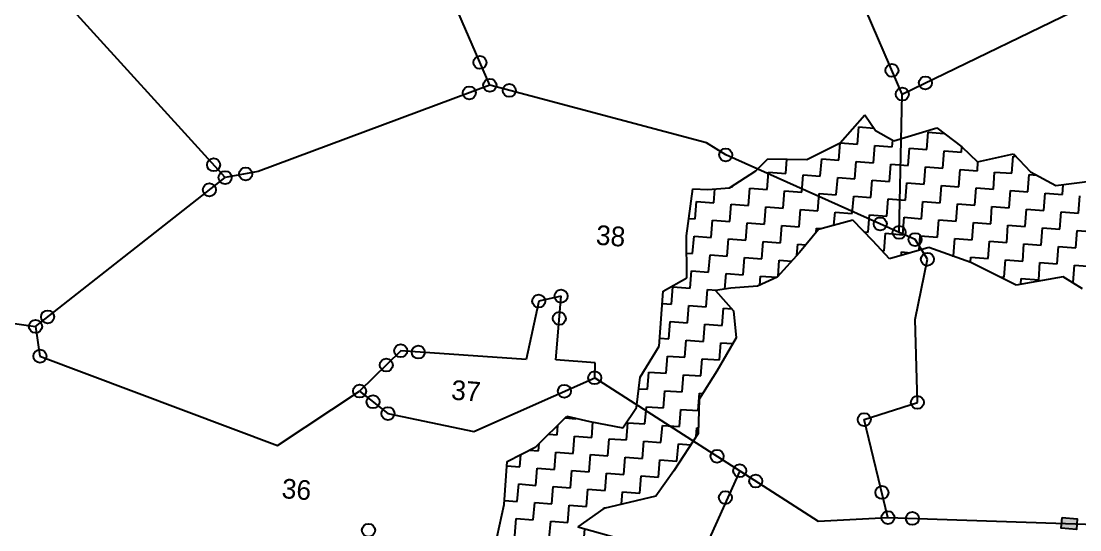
# Model space of a CAD drawing. Header units: metres. Extents: x 305256 to 309406, y 1922831 to 1926292.
# Drawn here: x 306515 to 307521, y 1923541 to 1924024 of the extents above; entities that cross this region are included whole.
import ezdxf

# ---------------------------------------------------------------- set-up
doc = ezdxf.new("R2010")
doc.units = ezdxf.units.M
for name, color, linetype in [('POLY_HATCH', 12, 'Continuous'), ('POLY_PARCEL', 6, 'Continuous'), ('TEXT_PARCEL', 7, 'Continuous')]:
    doc.layers.add(name, color=color, linetype=linetype)
doc.styles.add('TEXT_MAP', font='')
doc.styles.get('TEXT_MAP').set_extended_font_data('Kruti Dev 050')

msp = doc.modelspace()

# ---------------------------------------------------------------- hatches: boundary and pattern name
msp.add_hatch(color=256).paths.add_polyline_path([(307517.8, 1923541.3), (307518.6, 1923551.2), (307504.2, 1923552.4), (307503.4, 1923542.5)])

# ---------------------------------------------------------------- linework, layer by layer
msp.add_lwpolyline([(307504.2, 1923552.4), (307518.6, 1923551.2), (307517.8, 1923541.3), (307503.4, 1923542.5)], close=True)
for centre in [(306951.1, 1923984.8), (307342.6, 1923977.3), (306960.5, 1923963.1), (307374.4, 1923965.3), (306941, 1923955.9), (306979, 1923958.2), (307352.4, 1923954.7), (307184.6, 1923896.9), (306698, 1923887.6), (306709, 1923875.5), (306728.5, 1923878.9), (306694.1, 1923863.8), (307331.4, 1923831.4), (307349.4, 1923823.4), (307364.6, 1923816.6), (307376.3, 1923797.8), (307028.2, 1923762.8), (307007, 1923758.2), (306540.3, 1923743.1), (307026.5, 1923741.7), (306528.8, 1923734.1), (306875.8, 1923710.9), (306892.5, 1923709.7), (306533, 1923705.8), (306862.1, 1923697.4), (307060.2, 1923685.3), (306836.8, 1923672.6), (307031.4, 1923672.5), (306849.5, 1923662.5), (307366.7, 1923661.9), (306863.7, 1923651.3), (307316.2, 1923645.5), (307176.4, 1923610.7), (307197.9, 1923597), (307213.1, 1923587.2), (307184.3, 1923571.4), (307333, 1923576.4), (307338.8, 1923552.4), (307362, 1923551.7), (306845.2, 1923540.4)]:
    msp.add_circle(centre, 6.19)
at = {"layer": 'POLY_HATCH'}
for p, q in [((307293.3, 1923908.3), (307316.9, 1923935)), ((307316.9, 1923935), (307327, 1923920.2)), ((307327, 1923920.2), (307344.4, 1923910.5)), ((307344.4, 1923910.5), (307385.3, 1923922.6)), ((307385.3, 1923922.6), (307409, 1923904.5)), ((307261.8, 1923892.6), (307293.3, 1923908.3)), ((307409, 1923904.5), (307423.8, 1923890.4)), ((307423.8, 1923890.4), (307458.1, 1923897.9)), ((307458.1, 1923897.9), (307474.3, 1923880.8)), ((307213.2, 1923881.9), (307224.7, 1923893.4)), ((307224.7, 1923893.4), (307261.8, 1923892.6)), ((307188.1, 1923865.7), (307213.2, 1923881.9)), ((307474.3, 1923880.8), (307498.4, 1923867.8)), ((307498.4, 1923867.8), (307533, 1923872.3)), ((307147.5, 1923820.1), (307153.5, 1923864.8)), ((307153.5, 1923864.8), (307167.5, 1923864.1)), ((307167.5, 1923864.1), (307188.1, 1923865.7)), ((307272.8, 1923826.2), (307254.7, 1923804.3)), ((307305.4, 1923835), (307272.8, 1923826.2)), ((307324.4, 1923815.4), (307305.4, 1923835)), ((307147.6, 1923780.1), (307147.5, 1923820.1)), ((307340.1, 1923798.4), (307324.4, 1923815.4)), ((307377.5, 1923809.1), (307340.1, 1923798.4)), ((307417.6, 1923794.8), (307377.5, 1923809.1)), ((307254.7, 1923804.3), (307233.6, 1923780.8)), ((307460.6, 1923773.4), (307417.6, 1923794.8)), ((307125.1, 1923767.7), (307147.6, 1923780.1)), ((307233.6, 1923780.8), (307214.8, 1923772.2)), ((307505.2, 1923781.3), (307460.6, 1923773.4)), ((307523.7, 1923769.8), (307505.2, 1923781.3)), ((307121.4, 1923715.4), (307125.1, 1923767.7)), ((307189.6, 1923770.4), (307174.8, 1923768.3)), ((307174.8, 1923768.3), (307192, 1923748.9)), ((307214.8, 1923772.2), (307189.6, 1923770.4)), ((307192, 1923748.9), (307194.4, 1923723.1)), ((307103.3, 1923686), (307121.4, 1923715.4)), ((307194.4, 1923723.1), (307176.2, 1923691.4)), ((307099.7, 1923657.2), (307103.3, 1923686)), ((307176.2, 1923691.4), (307159.5, 1923664.8)), ((307159.5, 1923664.8), (307158.4, 1923632.4)), ((307087, 1923637.7), (307099.7, 1923657.2)), ((307004.1, 1923619.6), (307033.7, 1923648.7)), ((307033.7, 1923648.7), (307055.5, 1923643.9)), ((307055.5, 1923643.9), (307087, 1923637.7)), ((307158.4, 1923632.4), (307135.3, 1923597)), ((306976.9, 1923605.8), (307004.1, 1923619.6)), ((306974.1, 1923564.9), (306976.9, 1923605.8)), ((307135.3, 1923597), (307118.2, 1923572.7)), ((306967.5, 1923534.6), (306974.1, 1923564.9)), ((307118.2, 1923572.7), (307068.7, 1923561.2)), ((307068.7, 1923561.2), (307044, 1923543.8)), ((307044, 1923543.8), (307087.2, 1923531.6))]:
    msp.add_line(p, q, dxfattribs=at)
at = {"layer": 'POLY_HATCH', "linetype": 'Continuous'}
for p, q in [((307309.9, 1923907.1), (307311.1, 1923923.6)), ((307311.1, 1923923.6), (307325.4, 1923922.5)), ((307375.6, 1923902.2), (307376.9, 1923918.6)), ((307376.9, 1923918.6), (307392.1, 1923917.4)), ((307292.2, 1923891.9), (307293.4, 1923908.4)), ((307293.4, 1923908.4), (307309.9, 1923907.1)), ((307342.8, 1923904.6), (307343.3, 1923911.1)), ((307325.1, 1923889.5), (307326.3, 1923905.9)), ((307326.3, 1923905.9), (307342.8, 1923904.6)), ((307358, 1923887), (307359.2, 1923903.4)), ((307359.2, 1923903.4), (307375.6, 1923902.2)), ((307390.8, 1923884.5), (307392.1, 1923900.9)), ((307392.1, 1923900.9), (307408.5, 1923899.7)), ((307408.5, 1923899.7), (307408.9, 1923904.6)), ((307241.6, 1923879.2), (307242.7, 1923893)), ((307274.5, 1923876.8), (307275.8, 1923893.2)), ((307275.8, 1923893.2), (307292.2, 1923891.9)), ((307307.4, 1923874.3), (307308.6, 1923890.7)), ((307308.6, 1923890.7), (307325.1, 1923889.5)), ((307340.3, 1923871.8), (307341.5, 1923888.2)), ((307341.5, 1923888.2), (307358, 1923887)), ((307423.7, 1923882), (307424.3, 1923890.5)), ((307456.6, 1923879.5), (307457.8, 1923895.9)), ((307457.8, 1923895.9), (307460.1, 1923895.8)), ((307224, 1923864), (307225.2, 1923880.5)), ((307225.2, 1923880.5), (307241.6, 1923879.2)), ((307256.8, 1923861.6), (307258.1, 1923878)), ((307258.1, 1923878), (307274.5, 1923876.8)), ((307373.1, 1923869.3), (307374.4, 1923885.7)), ((307374.4, 1923885.7), (307390.8, 1923884.5)), ((307406, 1923866.8), (307407.3, 1923883.2)), ((307407.3, 1923883.2), (307423.7, 1923882)), ((307438.9, 1923864.3), (307440.1, 1923880.7)), ((307440.1, 1923880.7), (307456.6, 1923879.5)), ((307471.8, 1923861.8), (307473, 1923878.3)), ((307473, 1923878.3), (307480.1, 1923877.7)), ((307189.6, 1923866.6), (307191.1, 1923866.5)), ((307191.1, 1923866.5), (307191.2, 1923867.7)), ((307289.7, 1923859.1), (307291, 1923875.5)), ((307291, 1923875.5), (307307.4, 1923874.3)), ((307322.6, 1923856.6), (307323.8, 1923873)), ((307323.8, 1923873), (307340.3, 1923871.8)), ((307355.5, 1923854.1), (307356.7, 1923870.5)), ((307356.7, 1923870.5), (307373.1, 1923869.3)), ((307388.3, 1923851.6), (307389.6, 1923868)), ((307389.6, 1923868), (307406, 1923866.8)), ((307504.6, 1923859.3), (307505.4, 1923868.7)), ((307173.4, 1923851.3), (307174.4, 1923864.6)), ((307206.3, 1923848.9), (307207.5, 1923865.3)), ((307207.5, 1923865.3), (307224, 1923864)), ((307239.2, 1923846.4), (307240.4, 1923862.8)), ((307240.4, 1923862.8), (307256.8, 1923861.6)), ((307272, 1923843.9), (307273.3, 1923860.3)), ((307273.3, 1923860.3), (307289.7, 1923859.1)), ((307304.9, 1923841.4), (307306.2, 1923857.8)), ((307306.2, 1923857.8), (307322.6, 1923856.6)), ((307421.2, 1923849.1), (307422.5, 1923865.6)), ((307422.5, 1923865.6), (307438.9, 1923864.3)), ((307454.1, 1923846.6), (307455.3, 1923863.1)), ((307455.3, 1923863.1), (307471.8, 1923861.8)), ((307487, 1923844.1), (307488.2, 1923860.6)), ((307488.2, 1923860.6), (307504.6, 1923859.3)), ((307519.8, 1923841.6), (307521.1, 1923858.1)), ((307155.7, 1923836.2), (307157, 1923852.6)), ((307157, 1923852.6), (307173.4, 1923851.3)), ((307188.6, 1923833.7), (307189.8, 1923850.1)), ((307189.8, 1923850.1), (307206.3, 1923848.9)), ((307221.5, 1923831.2), (307222.7, 1923847.6)), ((307222.7, 1923847.6), (307239.2, 1923846.4)), ((307337.8, 1923838.9), (307339, 1923855.3)), ((307339, 1923855.3), (307355.5, 1923854.1)), ((307370.7, 1923836.4), (307371.9, 1923852.8)), ((307371.9, 1923852.8), (307388.3, 1923851.6)), ((307403.5, 1923833.9), (307404.8, 1923850.4)), ((307404.8, 1923850.4), (307421.2, 1923849.1)), ((307436.4, 1923831.4), (307437.6, 1923847.9)), ((307437.6, 1923847.9), (307454.1, 1923846.6)), ((307149.7, 1923836.6), (307155.7, 1923836.2)), ((307254.4, 1923828.7), (307255.6, 1923845.1)), ((307255.6, 1923845.1), (307272, 1923843.9)), ((307287.5, 1923830.2), (307288.5, 1923842.6)), ((307288.5, 1923842.6), (307304.9, 1923841.4)), ((307320.1, 1923823.7), (307321.3, 1923840.1)), ((307321.3, 1923840.1), (307337.8, 1923838.9)), ((307353, 1923821.2), (307354.2, 1923837.7)), ((307354.2, 1923837.7), (307370.7, 1923836.4)), ((307469.3, 1923828.9), (307470.5, 1923845.4)), ((307470.5, 1923845.4), (307487, 1923844.1)), ((307502.2, 1923826.5), (307503.4, 1923842.9)), ((307503.4, 1923842.9), (307519.8, 1923841.6)), ((307170.9, 1923818.5), (307172.2, 1923834.9)), ((307172.2, 1923834.9), (307188.6, 1923833.7)), ((307203.8, 1923816), (307205, 1923832.4)), ((307205, 1923832.4), (307221.5, 1923831.2)), ((307236.7, 1923813.5), (307237.9, 1923829.9)), ((307237.9, 1923829.9), (307254.4, 1923828.7)), ((307270.5, 1923823.4), (307270.8, 1923827.4)), ((307270.8, 1923827.4), (307275.9, 1923827.1)), ((307385.8, 1923818.7), (307387.1, 1923835.2)), ((307387.1, 1923835.2), (307403.5, 1923833.9)), ((307418.7, 1923816.2), (307420, 1923832.7)), ((307420, 1923832.7), (307436.4, 1923831.4)), ((307451.6, 1923813.8), (307452.8, 1923830.2)), ((307452.8, 1923830.2), (307469.3, 1923828.9)), ((307484.5, 1923811.3), (307485.7, 1923827.7)), ((307485.7, 1923827.7), (307502.2, 1923826.5)), ((307153.2, 1923803.3), (307154.5, 1923819.7)), ((307154.5, 1923819.7), (307170.9, 1923818.5)), ((307186.1, 1923800.8), (307187.4, 1923817.2)), ((307187.4, 1923817.2), (307203.8, 1923816)), ((307316, 1923824), (307320.1, 1923823.7)), ((307335.3, 1923806), (307336.5, 1923822.5)), ((307336.5, 1923822.5), (307353, 1923821.2)), ((307368.4, 1923806.5), (307369.4, 1923820)), ((307369.4, 1923820), (307385.8, 1923818.7)), ((307401, 1923801), (307402.3, 1923817.5)), ((307402.3, 1923817.5), (307418.7, 1923816.2)), ((307517.3, 1923808.8), (307518.6, 1923825.2)), ((307518.6, 1923825.2), (307535, 1923824)), ((307219, 1923798.3), (307220.2, 1923814.7)), ((307220.2, 1923814.7), (307236.7, 1923813.5)), ((307252.3, 1923801.6), (307253.1, 1923812.2)), ((307253.1, 1923812.2), (307260.8, 1923811.7)), ((307332.9, 1923806.2), (307335.3, 1923806)), ((307433.9, 1923798.6), (307435.2, 1923815)), ((307435.2, 1923815), (307451.6, 1923813.8)), ((307466.8, 1923796.1), (307468, 1923812.5)), ((307468, 1923812.5), (307484.5, 1923811.3)), ((307499.7, 1923793.6), (307500.9, 1923810)), ((307500.9, 1923810), (307517.3, 1923808.8)), ((307147.5, 1923803.7), (307153.2, 1923803.3)), ((307168.4, 1923785.6), (307169.7, 1923802)), ((307169.7, 1923802), (307186.1, 1923800.8)), ((307201.3, 1923783.1), (307202.6, 1923799.5)), ((307202.6, 1923799.5), (307219, 1923798.3)), ((307234.3, 1923781.5), (307235.4, 1923797.1)), ((307235.4, 1923797.1), (307247.4, 1923796.1)), ((307351.5, 1923801.7), (307351.7, 1923804.8)), ((307351.7, 1923804.8), (307360.2, 1923804.1)), ((307399.8, 1923801.1), (307401, 1923801)), ((307417.1, 1923795), (307417.5, 1923799.8)), ((307417.5, 1923799.8), (307433.9, 1923798.6)), ((307449.1, 1923780.9), (307450.4, 1923797.3)), ((307450.4, 1923797.3), (307466.8, 1923796.1)), ((307150.8, 1923770.4), (307152, 1923786.8)), ((307152, 1923786.8), (307168.4, 1923785.6)), ((307482, 1923778.4), (307483.2, 1923794.8)), ((307483.2, 1923794.8), (307499.7, 1923793.6)), ((307514.9, 1923775.9), (307516.1, 1923792.3)), ((307516.1, 1923792.3), (307532.5, 1923791.1)), ((307183.7, 1923769.6), (307184.9, 1923784.3)), ((307184.9, 1923784.3), (307201.3, 1923783.1)), ((307217.1, 1923773.2), (307217.7, 1923781.9)), ((307217.7, 1923781.9), (307233.3, 1923780.7)), ((307445, 1923781.2), (307449.1, 1923780.9)), ((307465.1, 1923774.2), (307465.5, 1923779.6)), ((307465.5, 1923779.6), (307482, 1923778.4)), ((307513.8, 1923776), (307514.9, 1923775.9)), ((307133.1, 1923755.2), (307134.3, 1923771.6)), ((307134.3, 1923771.6), (307150.8, 1923770.4)), ((307165.9, 1923752.7), (307167.2, 1923769.2)), ((307167.2, 1923769.2), (307176, 1923768.5)), ((307124.2, 1923755.9), (307133.1, 1923755.2)), ((307148.3, 1923737.5), (307149.5, 1923754)), ((307149.5, 1923754), (307165.9, 1923752.7)), ((307181.1, 1923735), (307182.4, 1923751.5)), ((307182.4, 1923751.5), (307190.3, 1923750.9)), ((307130.6, 1923722.3), (307131.8, 1923738.8)), ((307131.8, 1923738.8), (307148.3, 1923737.5)), ((307163.5, 1923719.8), (307164.7, 1923736.3)), ((307164.7, 1923736.3), (307181.1, 1923735)), ((307121.9, 1923723), (307130.6, 1923722.3)), ((307145.8, 1923704.7), (307147, 1923721.1)), ((307147, 1923721.1), (307163.5, 1923719.8)), ((307178.6, 1923702.2), (307179.9, 1923718.6)), ((307179.9, 1923718.6), (307191.3, 1923717.7)), ((307128.1, 1923689.5), (307129.3, 1923705.9)), ((307129.3, 1923705.9), (307145.8, 1923704.7)), ((307161, 1923687), (307162.2, 1923703.4)), ((307162.2, 1923703.4), (307178.6, 1923702.2)), ((307110.4, 1923674.3), (307111.7, 1923690.7)), ((307111.7, 1923690.7), (307128.1, 1923689.5)), ((307143.3, 1923671.8), (307144.5, 1923688.2)), ((307144.5, 1923688.2), (307161, 1923687)), ((307101.9, 1923674.9), (307110.4, 1923674.3)), ((307125.6, 1923656.6), (307126.8, 1923673)), ((307126.8, 1923673), (307143.3, 1923671.8)), ((307158.5, 1923654.1), (307159.7, 1923670.5)), ((307159.7, 1923670.5), (307162.9, 1923670.3)), ((307107.9, 1923641.4), (307109.2, 1923657.8)), ((307109.2, 1923657.8), (307125.6, 1923656.6)), ((307140.8, 1923638.9), (307142, 1923655.3)), ((307142, 1923655.3), (307158.5, 1923654.1)), ((307032.1, 1923647.1), (307042.2, 1923646.4)), ((307042.2, 1923646.4), (307042.2, 1923646.8)), ((307024.5, 1923631.2), (307025.2, 1923640.3)), ((307057.4, 1923628.7), (307058.5, 1923643.3)), ((307090.2, 1923626.2), (307091.5, 1923642.6)), ((307091.5, 1923642.6), (307107.9, 1923641.4)), ((307123.1, 1923623.7), (307124.4, 1923640.1)), ((307124.4, 1923640.1), (307140.8, 1923638.9)), ((307156.6, 1923629.6), (307157.2, 1923637.7)), ((307157.2, 1923637.7), (307158.6, 1923637.6)), ((307016.5, 1923631.8), (307024.5, 1923631.2)), ((307039.7, 1923613.5), (307040.9, 1923629.9)), ((307040.9, 1923629.9), (307057.4, 1923628.7)), ((307072.6, 1923611), (307073.8, 1923627.4)), ((307073.8, 1923627.4), (307090.2, 1923626.2)), ((307105.4, 1923608.5), (307106.7, 1923625)), ((307106.7, 1923625), (307123.1, 1923623.7)), ((306998.3, 1923616.6), (307006.8, 1923616)), ((307006.8, 1923616), (307007.3, 1923622.7)), ((307022, 1923598.3), (307023.2, 1923614.7)), ((307023.2, 1923614.7), (307039.7, 1923613.5)), ((307138.3, 1923606), (307139.6, 1923622.5)), ((307139.6, 1923622.5), (307151.4, 1923621.6)), ((306989.1, 1923600.8), (306990, 1923612.4)), ((307054.9, 1923595.8), (307056.1, 1923612.3)), ((307056.1, 1923612.3), (307072.6, 1923611)), ((307087.7, 1923593.3), (307089, 1923609.8)), ((307089, 1923609.8), (307105.4, 1923608.5)), ((307120.6, 1923590.8), (307121.9, 1923607.3)), ((307121.9, 1923607.3), (307138.3, 1923606)), ((306976.6, 1923601.7), (306989.1, 1923600.8)), ((307004.3, 1923583.1), (307005.6, 1923599.5)), ((307005.6, 1923599.5), (307022, 1923598.3)), ((307037.2, 1923580.6), (307038.4, 1923597.1)), ((307038.4, 1923597.1), (307054.9, 1923595.8)), ((307070.1, 1923578.1), (307071.3, 1923594.6)), ((307071.3, 1923594.6), (307087.7, 1923593.3)), ((306986.6, 1923567.9), (306987.9, 1923584.4)), ((306987.9, 1923584.4), (307004.3, 1923583.1)), ((307102.9, 1923575.6), (307104.2, 1923592.1)), ((307104.2, 1923592.1), (307120.6, 1923590.8)), ((307019.5, 1923565.4), (307020.8, 1923581.9)), ((307020.8, 1923581.9), (307037.2, 1923580.6)), ((307052.4, 1923562.9), (307053.6, 1923579.4)), ((307053.6, 1923579.4), (307070.1, 1923578.1)), ((307085.6, 1923565.1), (307086.5, 1923576.9)), ((307086.5, 1923576.9), (307102.9, 1923575.6)), ((307119.4, 1923574.4), (307119.4, 1923574.4)), ((307119.4, 1923574.3), (307119.4, 1923574.4)), ((306974.3, 1923568.8), (306986.6, 1923567.9)), ((307001.8, 1923550.2), (307003.1, 1923566.7)), ((307003.1, 1923566.7), (307019.5, 1923565.4)), ((307034.7, 1923547.7), (307035.9, 1923564.2)), ((307035.9, 1923564.2), (307052.4, 1923562.9)), ((307068.8, 1923561.7), (307070.3, 1923561.6)), ((307068.8, 1923561.2), (307068.8, 1923561.7)), ((306984.1, 1923535), (306985.4, 1923551.5)), ((306985.4, 1923551.5), (307001.8, 1923550.2)), ((307017, 1923532.6), (307018.3, 1923549)), ((307018.3, 1923549), (307034.7, 1923547.7)), ((307049.9, 1923530.1), (307050.8, 1923541.9))]:
    msp.add_line(p, q, dxfattribs=at)
at = {"layer": 'POLY_PARCEL'}
for p, q in [((307352.4, 1923954.7), (307102.5, 1924533.6)), ((306960.5, 1923963.1), (306871.8, 1924167.6)), ((307352.4, 1923954.7), (307600.4, 1924075)), ((306709, 1923875.5), (306551.4, 1924049)), ((306960.5, 1923963.1), (306740.3, 1923881.1)), ((307166.5, 1923908.6), (306960.5, 1923963.1)), ((307349.4, 1923823.4), (307352.4, 1923954.7)), ((307184.6, 1923896.9), (307166.5, 1923908.6)), ((307349.4, 1923823.4), (307184.6, 1923896.9)), ((306740.3, 1923881.1), (306709, 1923875.5)), ((306528.8, 1923734.1), (306709, 1923875.5)), ((307364.6, 1923816.6), (307349.4, 1923823.4)), ((307376.3, 1923797.8), (307364.6, 1923816.6)), ((307364.5, 1923740.5), (307376.3, 1923797.8)), ((307007, 1923758.2), (306994.9, 1923702.6)), ((307028.2, 1923762.8), (307007, 1923758.2)), ((307023.3, 1923702.3), (307028.2, 1923762.8)), ((306409, 1923750.8), (306528.8, 1923734.1)), ((307366.7, 1923661.9), (307364.5, 1923740.5)), ((306528.8, 1923734.1), (306533, 1923705.8)), ((306533, 1923705.8), (306758.7, 1923620.9)), ((306875.8, 1923710.9), (306836.8, 1923672.6)), ((306994.9, 1923702.6), (306875.8, 1923710.9)), ((307060.7, 1923699.5), (307023.3, 1923702.3)), ((307060.2, 1923685.3), (307060.7, 1923699.5)), ((306945.2, 1923634.4), (307060.2, 1923685.3)), ((307060.2, 1923685.3), (307197.9, 1923597)), ((306758.7, 1923620.9), (306836.8, 1923672.6)), ((306836.8, 1923672.6), (306863.7, 1923651.3)), ((307316.2, 1923645.5), (307366.7, 1923661.9)), ((306863.7, 1923651.3), (306945.2, 1923634.4)), ((307338.8, 1923552.4), (307316.2, 1923645.5)), ((307197.9, 1923597), (307095.5, 1923368.6)), ((307197.9, 1923597), (307272.6, 1923549.1)), ((307272.6, 1923549.1), (307338.8, 1923552.4)), ((307338.8, 1923552.4), (307545.7, 1923545.7))]:
    msp.add_line(p, q, dxfattribs=at)

# ---------------------------------------------------------------- texts
at = {"layer": 'TEXT_PARCEL', "style": 'TEXT_MAP'}
for s, p in [('38', (307060.8, 1923811.8)), ('37', (306923.3, 1923664.6)), ('36', (306762.3, 1923571))]:
    msp.add_text(s, height=18.69, rotation=355.6704, dxfattribs=at).set_placement(p)

doc.saveas('drawing.dxf')
